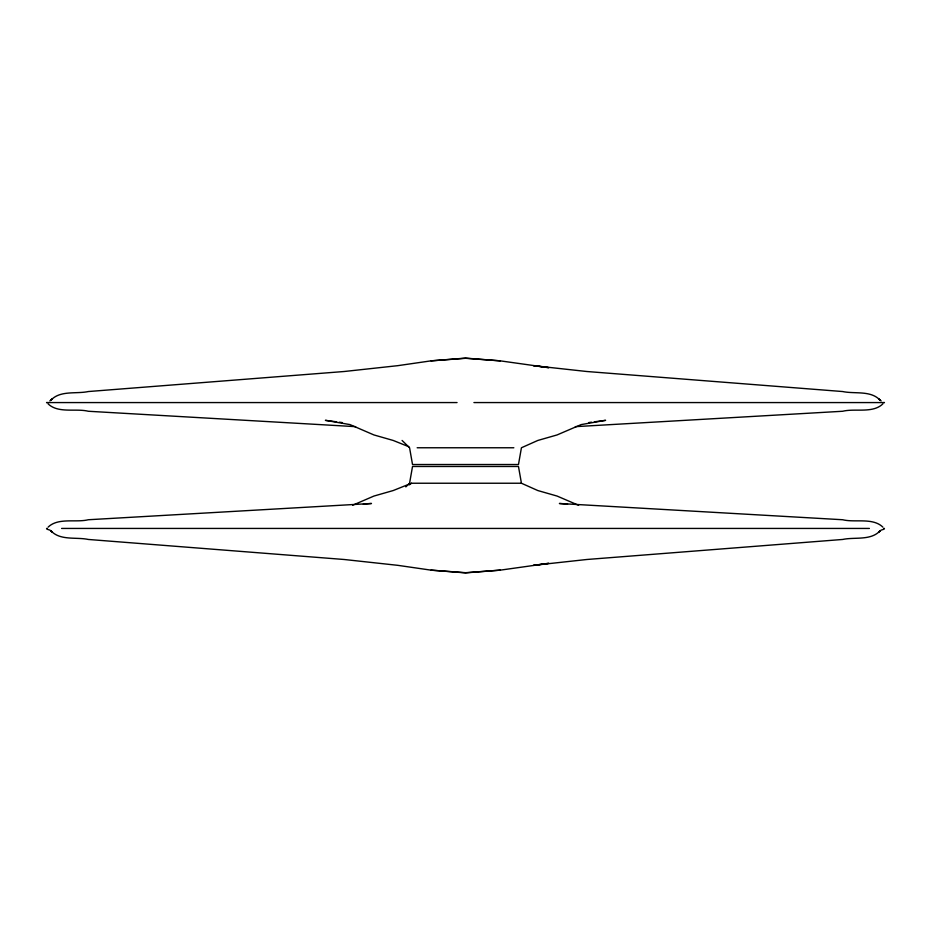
<?xml version="1.0" encoding="UTF-8"?>
<svg xmlns="http://www.w3.org/2000/svg" width="931" height="931" viewBox="0 0 931 931"><rect width="100%" height="100%" fill="white"/><g stroke="black" fill="none" stroke-linecap="round" stroke-linejoin="round"><path stroke-width="1.4" d="M48.109 527.144C58.188 517.322 75.993 522.838 88.294 519.742L371.481 503.485L363.288 504.16M882.891 403.856C872.812 413.678 855.007 408.162 842.706 411.258L575.346 426.654M405.835 486.89L409.57 483.236L412.526 466.478L518.474 466.478L521.43 483.236L537.804 490.544L557.087 496.06L578.628 505.312M49.855 400.9L52.241 398.968L50.937 400.19C60.108 390.124 76.528 394.127 88.294 391.544L344.202 371.504L397.746 365.674L430.995 360.856L465.488 358.121L500.284 360.856L548.778 367.675L533.533 365.674L586.798 371.504L842.706 391.544C854.472 394.127 870.892 390.124 880.063 400.19L878.759 398.968L881.145 400.9M409.372 484.853L411.444 483.236L521.43 483.236M352.628 505.254L373.925 496.06L393.208 490.544L411.444 483.236M884.078 529.192L881.145 530.1L878.759 532.032L880.063 530.81C870.892 540.876 854.472 536.873 842.706 539.456L586.798 559.496L533.533 565.326L548.778 563.325L500.284 570.144L465.488 572.879L430.995 570.144L397.746 565.326L344.202 559.496L88.294 539.456C76.528 536.873 60.108 540.876 50.937 530.81L52.241 532.032L49.855 530.1L46.922 529.192M588.741 422.581L591.557 422.197M594.374 421.824L605.615 420.335L581.165 424.594L557.087 434.94L537.804 440.456L521.43 447.764L518.474 464.522L412.526 464.522L409.57 447.764L402.087 440.456M430.995 360.856L465.64 358.295L500.284 360.856M500.284 570.144L465.64 572.705L430.995 570.144M47.19 402.564L46.55 402.576L457.051 402.564M883.81 528.436L884.45 528.424M61.609 528.436L869.391 528.436M417.158 447.764L513.842 447.764M473.926 402.564L884.45 402.576L883.81 402.564M46.55 528.424L47.19 528.436M355.595 426.654L88.294 411.258C75.993 408.162 58.188 413.678 48.109 403.856M567.584 504.16L559.391 503.485L842.706 519.742C855.007 522.838 872.812 517.322 882.891 527.144M336.58 421.824L325.385 420.335L349.975 424.594L373.925 434.94L393.208 440.456L408.837 446.729M339.384 422.197L342.177 422.581"/></g></svg>
